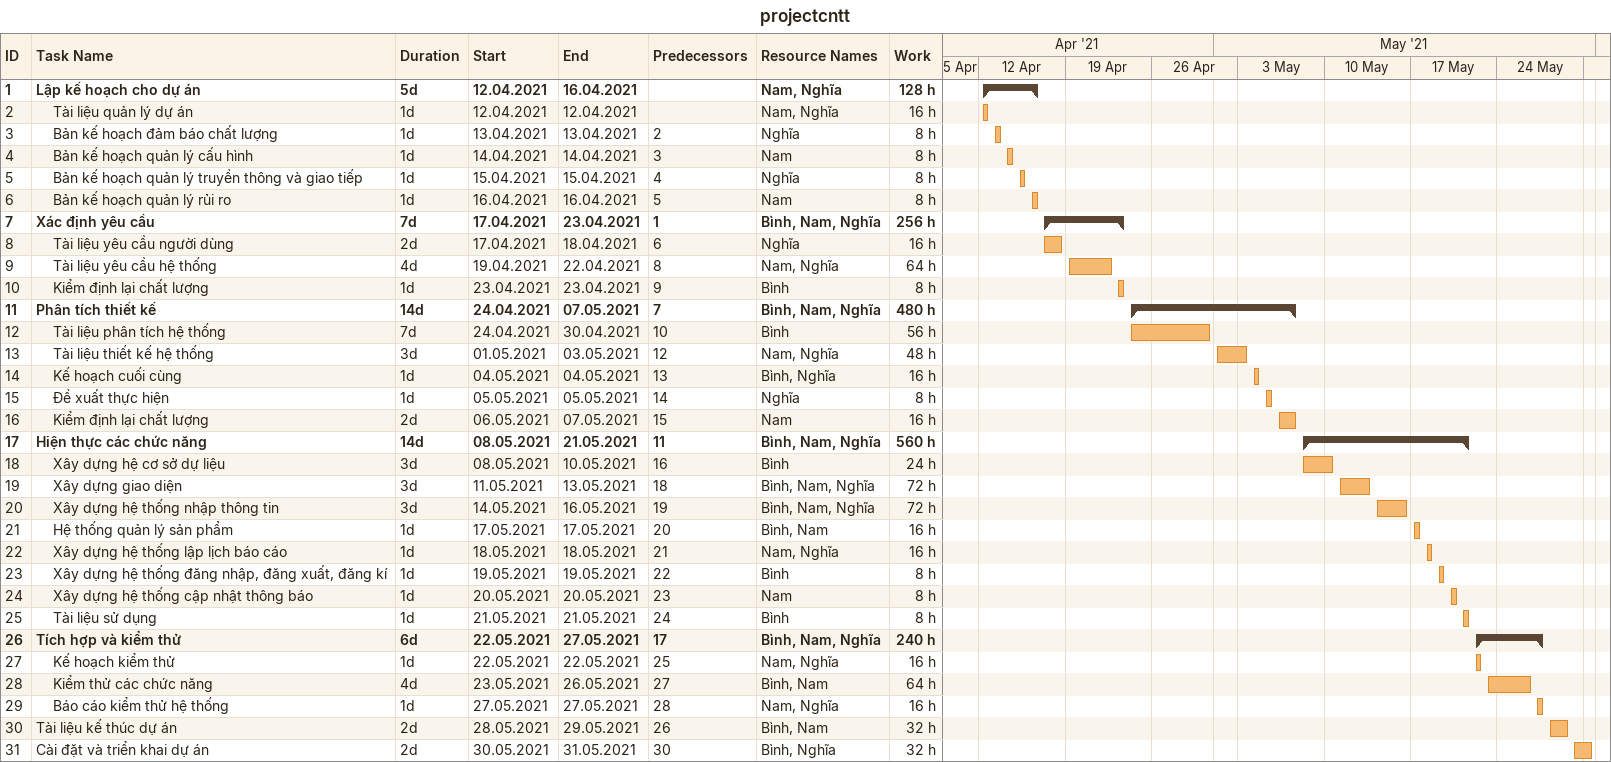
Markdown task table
projectcntt

| ID | Level | Task | Duration | Start | Finish | Predecessors | Resources | Work (h) |
|---|---|---|---|---|---|---|---|---|
| 1 | 1 | **Lập kế hoạch cho dự án** | 5d | 2021-04-12 | 2021-04-16 |  | Nam, Nghĩa | 128 |
| 2 | 2 | Tài liệu quản lý dự án | 1d | 2021-04-12 | 2021-04-12 |  | Nam, Nghĩa | 16 |
| 3 | 2 | Bản kế hoạch đảm báo chất lượng | 1d | 2021-04-13 | 2021-04-13 | 2 | Nghĩa | 8 |
| 4 | 2 | Bản kế hoạch quản lý cấu hình | 1d | 2021-04-14 | 2021-04-14 | 3 | Nam | 8 |
| 5 | 2 | Bản kế hoạch quản lý truyền thông và giao tiếp | 1d | 2021-04-15 | 2021-04-15 | 4 | Nghĩa | 8 |
| 6 | 2 | Bản kế hoạch quản lý rủi ro | 1d | 2021-04-16 | 2021-04-16 | 5 | Nam | 8 |
| 7 | 1 | **Xác định yêu cầu** | 7d | 2021-04-17 | 2021-04-23 | 1 | Bình, Nam, Nghĩa | 256 |
| 8 | 2 | Tài liệu yêu cầu người dùng | 2d | 2021-04-17 | 2021-04-18 | 6 | Nghĩa | 16 |
| 9 | 2 | Tài liệu yêu cầu hệ thống | 4d | 2021-04-19 | 2021-04-22 | 8 | Nam, Nghĩa | 64 |
| 10 | 2 | Kiểm định lại chất lượng | 1d | 2021-04-23 | 2021-04-23 | 9 | Bình | 8 |
| 11 | 1 | **Phân tích thiết kế** | 14d | 2021-04-24 | 2021-05-07 | 7 | Bình, Nam, Nghĩa | 480 |
| 12 | 2 | Tài liệu phân tích hệ thống | 7d | 2021-04-24 | 2021-04-30 | 10 | Bình | 56 |
| 13 | 2 | Tài liệu thiết kế hệ thống | 3d | 2021-05-01 | 2021-05-03 | 12 | Nam, Nghĩa | 48 |
| 14 | 2 | Kế hoạch cuối cùng | 1d | 2021-05-04 | 2021-05-04 | 13 | Bình, Nghĩa | 16 |
| 15 | 2 | Đề xuất thực hiện | 1d | 2021-05-05 | 2021-05-05 | 14 | Nghĩa | 8 |
| 16 | 2 | Kiểm định lại chất lượng | 2d | 2021-05-06 | 2021-05-07 | 15 | Nam | 16 |
| 17 | 1 | **Hiện thực các chức năng** | 14d | 2021-05-08 | 2021-05-21 | 11 | Bình, Nam, Nghĩa | 560 |
| 18 | 2 | Xây dựng hệ cơ sở dự liệu | 3d | 2021-05-08 | 2021-05-10 | 16 | Bình | 24 |
| 19 | 2 | Xây dựng giao diện | 3d | 2021-05-11 | 2021-05-13 | 18 | Bình, Nam, Nghĩa | 72 |
| 20 | 2 | Xây dựng hệ thống nhập thông tin | 3d | 2021-05-14 | 2021-05-16 | 19 | Bình, Nam, Nghĩa | 72 |
| 21 | 2 | Hệ thống quản lý sản phẩm | 1d | 2021-05-17 | 2021-05-17 | 20 | Bình, Nam | 16 |
| 22 | 2 | Xây dựng hệ thống lập lịch báo cáo | 1d | 2021-05-18 | 2021-05-18 | 21 | Nam, Nghĩa | 16 |
| 23 | 2 | Xây dựng hệ thống đăng nhập, đăng xuất, đăng kí | 1d | 2021-05-19 | 2021-05-19 | 22 | Bình | 8 |
| 24 | 2 | Xây dựng hệ thống cập nhật thông báo | 1d | 2021-05-20 | 2021-05-20 | 23 | Nam | 8 |
| 25 | 2 | Tài liệu sử dụng | 1d | 2021-05-21 | 2021-05-21 | 24 | Bình | 8 |
| 26 | 1 | **Tích hợp và kiểm thử** | 6d | 2021-05-22 | 2021-05-27 | 17 | Bình, Nam, Nghĩa | 240 |
| 27 | 2 | Kế hoạch kiểm thử | 1d | 2021-05-22 | 2021-05-22 | 25 | Nam, Nghĩa | 16 |
| 28 | 2 | Kiểm thử các chức năng | 4d | 2021-05-23 | 2021-05-26 | 27 | Bình, Nam | 64 |
| 29 | 2 | Báo cáo kiểm thử hệ thống | 1d | 2021-05-27 | 2021-05-27 | 28 | Nam, Nghĩa | 16 |
| 30 | 1 | Tài liệu kế thúc dự án | 2d | 2021-05-28 | 2021-05-29 | 26 | Bình, Nam | 32 |
| 31 | 1 | Cài đặt và triển khai dự án | 2d | 2021-05-30 | 2021-05-31 | 30 | Bình, Nghĩa | 32 |
